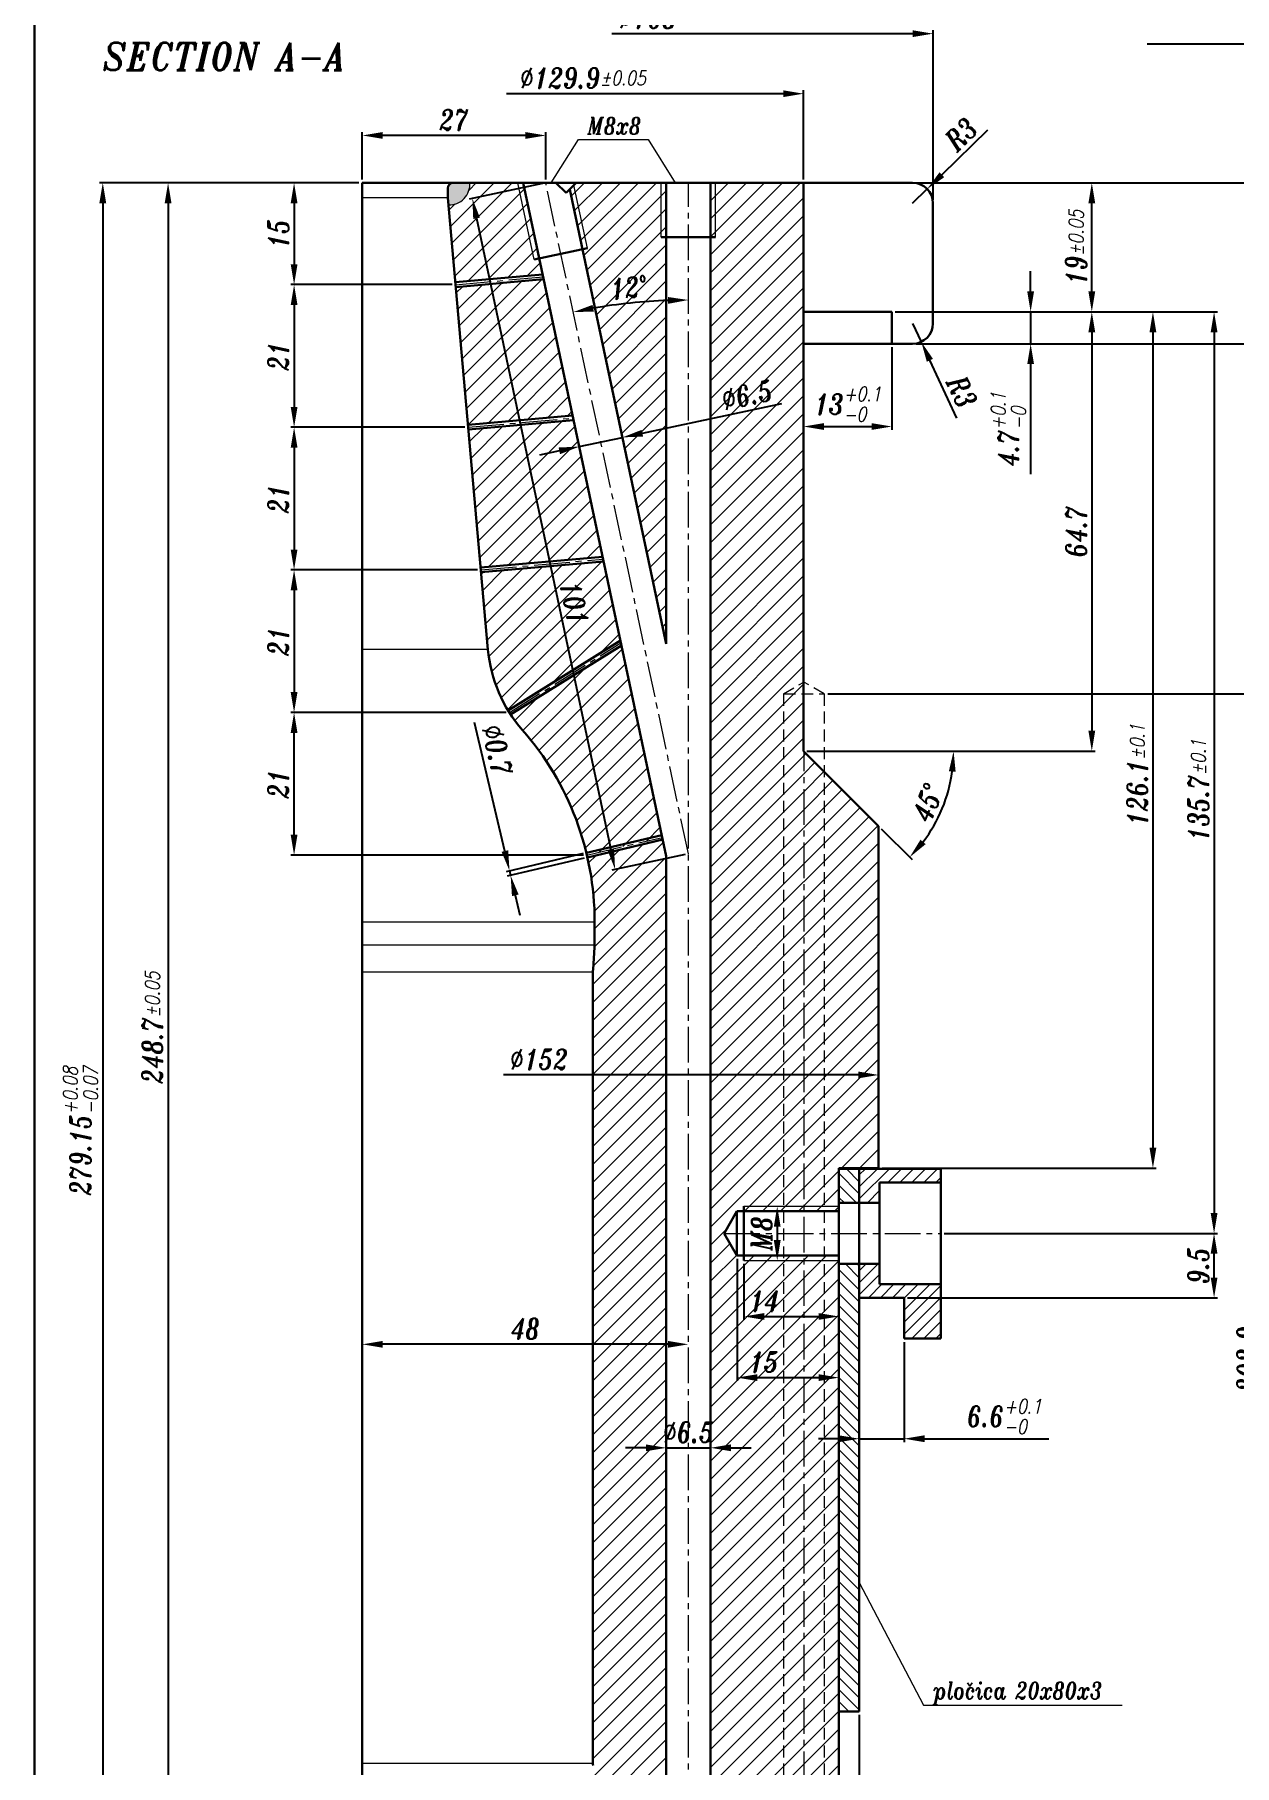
# Model space of a CAD drawing. Extents: x -409 to 623, y -170 to 506.
# Drawn here: x 31.5 to 208.1, y 46.4 to 301.3 of the extents above; entities that cross this region are included whole.
import ezdxf
from ezdxf import colors
from ezdxf.entities.mleader import LeaderData, LeaderLine
from ezdxf.math import Vec2, Vec3

# ---------------------------------------------------------------- set-up
doc = ezdxf.new("R2010")
doc.units = 0
doc.header["$LTSCALE"] = 7
doc.header["$MEASUREMENT"] = 0
doc.linetypes.add('CENTER2', pattern=[1.125, 0.75, -0.125, 0.125, -0.125])
doc.linetypes.add('HIDDEN', pattern=[0.375, 0.25, -0.125])
doc.layers.get('0').update_dxf_attribs({"linetype": 'CONTINUOUS', "lineweight": 15})
for name, color, linetype, lineweight in [('1', 1, 'CENTER2', 15), ('2', 2, 'HIDDEN', 15), ('3', 3, 'CONTINUOUS', 30), ('8', 252, 'CONTINUOUS', 15), ('ENGLISH', 252, 'CONTINUOUS', 18)]:
    doc.layers.add(name, color=color, linetype=linetype, lineweight=lineweight)
doc.styles.add('ITALICT', font='ITALICT.shx', dxfattribs={"width": 0.8, "height": 3})
doc.styles.get("Standard").update_dxf_attribs({"font": 'isocp.shx', "height": 3})
doc.dimstyles.get("Standard").update_dxf_attribs({"dimtxt": 3, "dimasz": 3, "dimexe": 0.5, "dimexo": 0.5, "dimgap": 0.8, "dimtad": 1, "dimdsep": 46, "dimtxsty": 'ITALICT', "dimcen": 0.09, "dimazin": 2, "dimtfac": 1, "dimtmove": 0, "dimatfit": 3, "dimfxl": 1, "dimtolj": 1, "dimtzin": 0, "dimarcsym": 0})
doc.dimstyles.new('Standard$2', dxfattribs={"dimtxt": 3, "dimasz": 3, "dimexe": 0.5, "dimexo": 0.5, "dimgap": 0.8, "dimtad": 1, "dimdsep": 46, "dimtxsty": 'ITALICT', "dimcen": 0.09, "dimazin": 2, "dimtfac": 1, "dimtmove": 0, "dimatfit": 3, "dimfxl": 1, "dimtolj": 1, "dimtzin": 0, "dimarcsym": 0})

# ---------------------------------------------------------------- blocks, each defined once
blk = doc.blocks.new('*D12')
at = {"color": 0, "lineweight": -2, "transparency": 16777216}
for p, q in [((79.23, 279.47), (69.19, 279.47)), ((69.69, 276.47), (69.69, 267.47)), ((92.96, 264.47), (69.19, 264.47))]:
    blk.add_line(p, q, dxfattribs=at)
at = {"color": 0, "transparency": 16777216}
for points in [[(70.19, 276.47), (69.19, 276.47), (69.69, 279.47)], [(69.19, 267.47), (70.19, 267.47), (69.69, 264.47)]]:
    blk.add_solid(points, dxfattribs=at)
at = {"color": 0, "transparency": 16777216, "insert": (67.39, 271.97), "char_height": 3, "attachment_point": 5, "rotation": 90, "style": 'ITALICT'}
blk.add_mtext('\\A1;15', dxfattribs=at)
blk = doc.blocks.new('*D13')
at = {"color": 0, "lineweight": -2, "transparency": 16777216}
for p, q in [((92.96, 264.47), (69.19, 264.47)), ((69.69, 261.47), (69.69, 246.47)), ((94.82, 243.47), (69.19, 243.47))]:
    blk.add_line(p, q, dxfattribs=at)
at = {"color": 0, "transparency": 16777216}
for points in [[(70.19, 261.47), (69.19, 261.47), (69.69, 264.47)], [(69.19, 246.47), (70.19, 246.47), (69.69, 243.47)]]:
    blk.add_solid(points, dxfattribs=at)
at = {"color": 0, "transparency": 16777216, "insert": (67.39, 253.97), "char_height": 3, "attachment_point": 5, "rotation": 90, "style": 'ITALICT'}
blk.add_mtext('\\A1;21', dxfattribs=at)
blk = doc.blocks.new('*D14')
at = {"color": 0, "lineweight": -2, "transparency": 16777216}
for p, q in [((94.82, 243.47), (69.19, 243.47)), ((69.69, 240.47), (69.69, 225.47)), ((96.69, 222.47), (69.19, 222.47))]:
    blk.add_line(p, q, dxfattribs=at)
at = {"color": 0, "transparency": 16777216}
for points in [[(70.19, 240.47), (69.19, 240.47), (69.69, 243.47)], [(69.19, 225.47), (70.19, 225.47), (69.69, 222.47)]]:
    blk.add_solid(points, dxfattribs=at)
at = {"color": 0, "transparency": 16777216, "insert": (67.39, 232.97), "char_height": 3, "attachment_point": 5, "rotation": 90, "style": 'ITALICT'}
blk.add_mtext('\\A1;21', dxfattribs=at)
blk = doc.blocks.new('*D15')
at = {"color": 0, "lineweight": -2, "transparency": 16777216}
for p, q in [((96.69, 222.47), (69.19, 222.47)), ((69.69, 219.47), (69.69, 204.47)), ((100.88, 201.47), (69.19, 201.47))]:
    blk.add_line(p, q, dxfattribs=at)
at = {"color": 0, "transparency": 16777216}
for points in [[(70.19, 219.47), (69.19, 219.47), (69.69, 222.47)], [(69.19, 204.47), (70.19, 204.47), (69.69, 201.47)]]:
    blk.add_solid(points, dxfattribs=at)
at = {"color": 0, "transparency": 16777216, "insert": (67.39, 211.97), "char_height": 3, "attachment_point": 5, "rotation": 90, "style": 'ITALICT'}
blk.add_mtext('\\A1;21', dxfattribs=at)
blk = doc.blocks.new('*D16')
at = {"color": 0, "lineweight": -2, "transparency": 16777216}
for p, q in [((135.88, 120.27), (135.88, 112.03)), ((138.88, 112.53), (146.88, 112.53))]:
    blk.add_line(p, q, dxfattribs=at)
at = {"color": 0, "transparency": 16777216}
for points in [[(138.88, 113.03), (138.88, 112.03), (135.88, 112.53)], [(146.88, 113.03), (146.88, 112.03), (149.88, 112.53)]]:
    blk.add_solid(points, dxfattribs=at)
at = {"color": 0, "transparency": 16777216, "insert": (138.88, 114.83), "char_height": 3, "attachment_point": 5, "style": 'ITALICT'}
blk.add_mtext('\\A1;14', dxfattribs=at)
blk = doc.blocks.new('*D17')
at = {"color": 0, "lineweight": -2, "transparency": 16777216}
for p, q in [((134.88, 121.02), (134.88, 103.03)), ((137.88, 103.53), (146.88, 103.53))]:
    blk.add_line(p, q, dxfattribs=at)
at = {"color": 0, "transparency": 16777216}
for points in [[(137.88, 104.03), (137.88, 103.03), (134.88, 103.53)], [(146.88, 104.03), (146.88, 103.03), (149.88, 103.53)]]:
    blk.add_solid(points, dxfattribs=at)
at = {"color": 0, "transparency": 16777216, "insert": (138.84, 105.83), "char_height": 3, "attachment_point": 5, "style": 'ITALICT'}
blk.add_mtext('\\A1;15', dxfattribs=at)
blk = doc.blocks.new('*D18')
at = {"color": 0, "linetype": 'ByBlock', "lineweight": -2, "transparency": 16777216}
for p, q in [((157.68, 255.27), (157.68, 243.08)), ((147.68, 243.58), (154.68, 243.58))]:
    blk.add_line(p, q, dxfattribs=at)
at = {"color": 0, "transparency": 16777216}
for points in [[(147.68, 244.08), (147.68, 243.08), (144.68, 243.58)], [(154.68, 244.08), (154.68, 243.08), (157.68, 243.58)]]:
    blk.add_solid(points, dxfattribs=at)
at = {"color": 0, "transparency": 16777216, "insert": (151.18, 246.87), "char_height": 3, "attachment_point": 5, "style": 'ITALICT'}
blk.add_mtext('\\A1;13{}{\\H0.71x;\\C3;\\S+0.1^ -0;}', dxfattribs=at)
blk = doc.blocks.new('*D19')
at = {"color": 0, "lineweight": -2, "transparency": 16777216}
for p, q in [((171.77, 287.2), (165.03, 280.65)), ((160.73, 276.47), (162.88, 278.56))]:
    blk.add_line(p, q, dxfattribs=at)
at = {"color": 0, "transparency": 16777216}
blk.add_solid([(164.68, 281.01), (165.38, 280.29), (162.88, 278.56)], dxfattribs=at)
at = {"color": 0, "transparency": 16777216, "insert": (167.87, 286.62), "char_height": 3, "attachment_point": 5, "rotation": 44.194, "style": 'ITALICT'}
blk.add_mtext('\\A1;R3', dxfattribs=at)
blk = doc.blocks.new('*D20')
at = {"color": 0, "lineweight": -2, "transparency": 16777216}
for p, q in [((160.73, 258.77), (162, 256.05)), ((167.26, 244.82), (163.27, 253.34))]:
    blk.add_line(p, q, dxfattribs=at)
at = {"color": 0, "transparency": 16777216}
blk.add_solid([(163.72, 253.55), (162.82, 253.12), (162, 256.05)], dxfattribs=at)
at = {"color": 0, "transparency": 16777216, "insert": (167.98, 248.7), "char_height": 3, "attachment_point": 5, "rotation": 295.1049, "style": 'ITALICT'}
blk.add_mtext('\\A1;R3', dxfattribs=at)
blk = doc.blocks.new('*D21')
at = {"color": 0, "linetype": 'ByBlock', "lineweight": -2, "transparency": 16777216}
for p, q in [((178.1, 263.47), (178.1, 266.47)), ((158.18, 260.47), (178.6, 260.47)), ((178.1, 260.47), (178.1, 255.77)), ((161.23, 255.77), (178.6, 255.77)), ((178.1, 252.77), (178.1, 236.58))]:
    blk.add_line(p, q, dxfattribs=at)
at = {"color": 0, "transparency": 16777216}
for points in [[(177.6, 263.47), (178.6, 263.47), (178.1, 260.47)], [(177.6, 252.77), (178.6, 252.77), (178.1, 255.77)]]:
    blk.add_solid(points, dxfattribs=at)
at = {"color": 0, "transparency": 16777216, "insert": (174.82, 243.17), "char_height": 3, "attachment_point": 5, "rotation": 90, "style": 'ITALICT'}
blk.add_mtext('\\A1;4.7{}{\\H0.71x;\\C3;\\S+0.1^ -0;}', dxfattribs=at)
blk = doc.blocks.new('*D22')
at = {"color": 0, "lineweight": -2, "transparency": 16777216}
for p, q in [((161.23, 279.47), (214.6, 279.47)), ((214.1, 276.47), (214.1, 258.77)), ((161.23, 255.77), (214.6, 255.77))]:
    blk.add_line(p, q, dxfattribs=at)
at = {"color": 0, "transparency": 16777216}
for points in [[(213.6, 276.47), (214.6, 276.47), (214.1, 279.47)], [(213.6, 258.77), (214.6, 258.77), (214.1, 255.77)]]:
    blk.add_solid(points, dxfattribs=at)
at = {"color": 0, "transparency": 16777216, "insert": (211.8, 267.62), "char_height": 3, "attachment_point": 5, "rotation": 90, "style": 'ITALICT'}
blk.add_mtext('\\A1;23.7{}{\\H0.71x;\\C3;%%p0.05}', dxfattribs=at)
blk = doc.blocks.new('*D23')
at = {"color": 0, "lineweight": -2, "transparency": 16777216}
for p, q in [((158.18, 260.47), (187.6, 260.47)), ((187.1, 257.47), (187.1, 198.77)), ((145.18, 195.77), (187.6, 195.77))]:
    blk.add_line(p, q, dxfattribs=at)
at = {"color": 0, "transparency": 16777216}
for points in [[(186.6, 257.47), (187.6, 257.47), (187.1, 260.47)], [(186.6, 198.77), (187.6, 198.77), (187.1, 195.77)]]:
    blk.add_solid(points, dxfattribs=at)
at = {"color": 0, "transparency": 16777216, "insert": (184.8, 228.12), "char_height": 3, "attachment_point": 5, "rotation": 90, "style": 'ITALICT'}
blk.add_mtext('\\A1;64.7', dxfattribs=at)
blk = doc.blocks.new('*D24')
at = {"color": 0, "lineweight": -2, "transparency": 16777216}
for p, q in [((155.79, 195.77), (167.26, 195.77)), ((156.08, 184.36), (160.65, 179.8))]:
    blk.add_line(p, q, dxfattribs=at)
blk.add_arc((144.68, 195.77), 22.09, 322.7882, 352.2118, dxfattribs=at)
at = {"color": 0, "transparency": 16777216}
for points in [[(166.06, 192.81), (167.06, 192.74), (166.76, 195.77)], [(162.64, 182.08), (161.89, 182.74), (160.29, 180.15)]]:
    blk.add_solid(points, dxfattribs=at)
at = {"color": 0, "transparency": 16777216, "insert": (162.96, 188.2), "char_height": 3, "attachment_point": 5, "rotation": 67.5, "style": 'ITALICT'}
blk.add_mtext('\\A1;45°', dxfattribs=at)
blk = doc.blocks.new('*D25')
at = {"color": 0, "lineweight": -2, "transparency": 16777216}
for p, q in [((158.18, 260.47), (196.6, 260.47)), ((196.1, 257.47), (196.1, 137.37)), ((156.23, 134.37), (196.6, 134.37))]:
    blk.add_line(p, q, dxfattribs=at)
at = {"color": 0, "transparency": 16777216}
for points in [[(195.6, 257.47), (196.6, 257.47), (196.1, 260.47)], [(195.6, 137.37), (196.6, 137.37), (196.1, 134.37)]]:
    blk.add_solid(points, dxfattribs=at)
at = {"color": 0, "transparency": 16777216, "insert": (193.8, 192.31), "char_height": 3, "attachment_point": 5, "rotation": 90, "style": 'ITALICT'}
blk.add_mtext('\\A1;126.1{}{\\H0.71x;\\C3;%%p0.1}', dxfattribs=at)
blk = doc.blocks.new('*D26')
at = {"color": 0, "lineweight": -2, "transparency": 16777216}
for p, q in [((158.18, 260.47), (205.6, 260.47)), ((205.1, 257.47), (205.1, 127.77)), ((165.38, 124.77), (205.6, 124.77))]:
    blk.add_line(p, q, dxfattribs=at)
at = {"color": 0, "transparency": 16777216}
for points in [[(204.6, 257.47), (205.6, 257.47), (205.1, 260.47)], [(204.6, 127.77), (205.6, 127.77), (205.1, 124.77)]]:
    blk.add_solid(points, dxfattribs=at)
at = {"color": 0, "transparency": 16777216, "insert": (202.8, 190.04), "char_height": 3, "attachment_point": 5, "rotation": 90, "style": 'ITALICT'}
blk.add_mtext('\\A1;135.7{}{\\H0.71x;\\C3;%%p0.1}', dxfattribs=at)
blk = doc.blocks.new('*D27')
at = {"color": 0, "lineweight": -2, "transparency": 16777216}
for p, q in [((121.48, 93.19), (118.48, 93.19)), ((124.48, 93.69), (124.48, 93.69)), ((124.48, 93.19), (130.98, 93.19)), ((130.98, 93.69), (130.98, 93.69)), ((133.98, 93.19), (136.98, 93.19))]:
    blk.add_line(p, q, dxfattribs=at)
at = {"color": 0, "transparency": 16777216}
for points in [[(121.48, 92.69), (121.48, 93.69), (124.48, 93.19)], [(133.98, 93.69), (133.98, 92.69), (130.98, 93.19)]]:
    blk.add_solid(points, dxfattribs=at)
at = {"color": 0, "transparency": 16777216, "insert": (127.73, 95.49), "char_height": 3, "attachment_point": 5, "style": 'ITALICT'}
blk.add_mtext('\\A1;%%c6.5', dxfattribs=at)
blk = doc.blocks.new('*D28')
at = {"color": 0, "lineweight": -2, "transparency": 16777216}
for p, q in [((74.19, 279.47), (50.64, 279.47)), ((51.14, 276.47), (51.14, 33.77)), ((79.23, 30.77), (50.64, 30.77))]:
    blk.add_line(p, q, dxfattribs=at)
at = {"color": 0, "transparency": 16777216}
for points in [[(51.64, 276.47), (50.64, 276.47), (51.14, 279.47)], [(50.64, 33.77), (51.64, 33.77), (51.14, 30.77)]]:
    blk.add_solid(points, dxfattribs=at)
at = {"color": 0, "transparency": 16777216, "insert": (48.84, 155.07), "char_height": 3, "attachment_point": 5, "rotation": 90, "style": 'ITALICT'}
blk.add_mtext('\\A1;248.7{}{\\H0.71x;\\C3;%%p0.05}', dxfattribs=at)
blk = doc.blocks.new('*D30')
at = {"color": 0, "lineweight": -2, "transparency": 16777216}
for p, q in [((140.3, 128.77), (140.3, 128.77)), ((140.8, 125.77), (140.8, 123.77)), ((140.3, 120.77), (140.3, 120.77))]:
    blk.add_line(p, q, dxfattribs=at)
at = {"color": 0, "transparency": 16777216}
for points in [[(141.3, 125.77), (140.3, 125.77), (140.8, 128.77)], [(140.3, 123.77), (141.3, 123.77), (140.8, 120.77)]]:
    blk.add_solid(points, dxfattribs=at)
at = {"color": 0, "transparency": 16777216, "insert": (138.5, 124.77), "char_height": 3, "attachment_point": 5, "rotation": 90, "style": 'ITALICT'}
blk.add_mtext('\\A1;M8', dxfattribs=at)
blk = doc.blocks.new('*D42')
at = {"color": 0, "lineweight": -2, "transparency": 16777216}
for p, q in [((50.64, 279.47), (41.03, 279.47)), ((41.53, 276.47), (41.53, 3.32)), ((79.23, 0.32), (41.03, 0.32))]:
    blk.add_line(p, q, dxfattribs=at)
at = {"color": 0, "transparency": 16777216}
for points in [[(42.03, 276.47), (41.03, 276.47), (41.53, 279.47)], [(41.03, 3.32), (42.03, 3.32), (41.53, 0.32)]]:
    blk.add_solid(points, dxfattribs=at)
at = {"color": 0, "transparency": 16777216, "insert": (38.25, 139.84), "char_height": 3, "attachment_point": 5, "rotation": 90, "style": 'ITALICT'}
blk.add_mtext('\\A1;279.15{}{\\H0.71x;\\C3;\\S+0.08^ -0.07;}', dxfattribs=at)
blk = doc.blocks.new('*D44')
at = {"color": 0, "lineweight": -2, "transparency": 16777216}
for p, q in [((152.73, 148.1), (100.49, 148.1)), ((155.73, 148.6), (155.73, 148.6))]:
    blk.add_line(p, q, dxfattribs=at)
at = {"color": 0, "transparency": 16777216}
blk.add_solid([(152.73, 147.6), (152.73, 148.6), (155.73, 148.1)], dxfattribs=at)
at = {"color": 0, "transparency": 16777216, "insert": (105.74, 150.4), "char_height": 3, "attachment_point": 5, "style": 'ITALICT'}
blk.add_mtext('\\A1;%%c152', dxfattribs=at)
blk = doc.blocks.new('*D45')
at = {"color": 0, "lineweight": -2, "transparency": 16777216}
for p, q in [((141.68, 292.59), (100.93, 292.59)), ((144.68, 279.97), (144.68, 293.09))]:
    blk.add_line(p, q, dxfattribs=at)
at = {"color": 0, "transparency": 16777216}
blk.add_solid([(141.68, 293.09), (141.68, 292.09), (144.68, 292.59)], dxfattribs=at)
at = {"color": 0, "transparency": 16777216, "insert": (112.2, 294.89), "char_height": 3, "attachment_point": 5, "style": 'ITALICT'}
blk.add_mtext('\\A1;%%c129.9{}{\\H0.71x;\\C3;%%p0.05}', dxfattribs=at)
blk = doc.blocks.new('*D46')
at = {"color": 0, "lineweight": -2, "transparency": 16777216}
for p, q in [((160.73, 301.43), (116.47, 301.43)), ((163.73, 276.97), (163.73, 301.93))]:
    blk.add_line(p, q, dxfattribs=at)
at = {"color": 0, "transparency": 16777216}
blk.add_solid([(160.73, 301.93), (160.73, 300.93), (163.73, 301.43)], dxfattribs=at)
at = {"color": 0, "transparency": 16777216, "insert": (121.73, 303.73), "char_height": 3, "attachment_point": 5, "style": 'ITALICT'}
blk.add_mtext('\\A1;%%c168', dxfattribs=at)
blk = doc.blocks.new('*D47')
at = {"color": 0, "lineweight": -2, "transparency": 16777216}
for p, q in [((79.73, 279.97), (79.73, 286.94)), ((103.73, 286.44), (82.73, 286.44)), ((106.73, 279.97), (106.73, 286.94))]:
    blk.add_line(p, q, dxfattribs=at)
at = {"color": 0, "transparency": 16777216}
for points in [[(82.73, 286.94), (82.73, 285.94), (79.73, 286.44)], [(103.73, 286.94), (103.73, 285.94), (106.73, 286.44)]]:
    blk.add_solid(points, dxfattribs=at)
at = {"color": 0, "transparency": 16777216, "insert": (93.23, 288.74), "char_height": 3, "attachment_point": 5, "style": 'ITALICT'}
blk.add_mtext('\\A1;27', dxfattribs=at)
blk = doc.blocks.new('*D50')
at = {"color": 0, "lineweight": -2, "transparency": 16777216}
for p, q in [((79.73, 108.05), (79.73, 107.93)), ((124.73, 108.43), (82.73, 108.43)), ((127.73, 108.93), (127.73, 108.93))]:
    blk.add_line(p, q, dxfattribs=at)
at = {"color": 0, "transparency": 16777216}
for points in [[(82.73, 108.93), (82.73, 107.93), (79.73, 108.43)], [(124.73, 107.93), (124.73, 108.93), (127.73, 108.43)]]:
    blk.add_solid(points, dxfattribs=at)
at = {"color": 0, "transparency": 16777216, "insert": (103.73, 110.73), "char_height": 3, "attachment_point": 5, "style": 'ITALICT'}
blk.add_mtext('\\A1;48', dxfattribs=at)
blk = doc.blocks.new('*D51')
at = {"color": 0, "linetype": 'ByBlock', "lineweight": -2, "transparency": 16777216}
for p, q in [((159.48, 108.77), (159.48, 94.03)), ((149.88, 94.53), (146.88, 94.53)), ((152.88, 94.53), (159.48, 94.53)), ((162.48, 94.53), (180.77, 94.53))]:
    blk.add_line(p, q, dxfattribs=at)
at = {"color": 0, "transparency": 16777216}
for points in [[(149.88, 95.03), (149.88, 94.03), (152.88, 94.53)], [(162.48, 95.03), (162.48, 94.03), (159.48, 94.53)]]:
    blk.add_solid(points, dxfattribs=at)
at = {"color": 0, "transparency": 16777216, "insert": (174.23, 97.81), "char_height": 3, "attachment_point": 5, "style": 'ITALICT'}
blk.add_mtext('\\A1;6.6{}{\\H0.71x;\\C3;\\S+0.1^ -0;}', dxfattribs=at)
blk = doc.blocks.new('*D52')
at = {"color": 0, "lineweight": -2, "transparency": 16777216}
for p, q in [((165.38, 124.77), (205.6, 124.77)), ((205.1, 118.27), (205.1, 121.77)), ((159.98, 115.27), (205.6, 115.27))]:
    blk.add_line(p, q, dxfattribs=at)
at = {"color": 0, "transparency": 16777216}
for points in [[(204.6, 121.77), (205.6, 121.77), (205.1, 124.77)], [(204.6, 118.27), (205.6, 118.27), (205.1, 115.27)]]:
    blk.add_solid(points, dxfattribs=at)
at = {"color": 0, "transparency": 16777216, "insert": (202.8, 120.02), "char_height": 3, "attachment_point": 5, "rotation": 90, "style": 'ITALICT'}
blk.add_mtext('\\A1;9.5', dxfattribs=at)
blk = doc.blocks.new('*D54')
at = {"color": 0, "lineweight": -2, "transparency": 16777216}
for p, q in [((152.88, 53.87), (152.88, -40.4)), ((149.88, -39.9), (103.1, -39.9))]:
    blk.add_line(p, q, dxfattribs=at)
at = {"color": 0, "transparency": 16777216}
blk.add_solid([(149.88, -40.4), (149.88, -39.4), (152.88, -39.9)], dxfattribs=at)
at = {"color": 0, "transparency": 16777216, "insert": (116.3, -37.6), "char_height": 3, "attachment_point": 5, "style": 'ITALICT'}
blk.add_mtext('\\A1;146.3 RAVNO', dxfattribs=at)
blk = doc.blocks.new('*D57')
at = {"color": 0, "lineweight": -2, "transparency": 16777216}
for p, q in [((106.24, 279.36), (95.44, 277.07)), ((96.55, 274.24), (116.3, 181.31)), ((127.24, 180.57), (116.44, 178.27))]:
    blk.add_line(p, q, dxfattribs=at)
at = {"color": 0, "transparency": 16777216}
for points in [[(97.04, 274.34), (96.06, 274.13), (95.93, 277.17)], [(115.81, 181.21), (116.79, 181.41), (116.93, 178.38)]]:
    blk.add_solid(points, dxfattribs=at)
at = {"color": 0, "transparency": 16777216, "insert": (110.94, 217.59), "char_height": 3, "attachment_point": 5, "rotation": 282, "style": 'ITALICT'}
blk.add_mtext('\\A1;101', dxfattribs=at)
blk = doc.blocks.new('*D70')
at = {"color": 0, "lineweight": -2, "transparency": 16777216}
for p, q in [((161.23, 279.47), (187.6, 279.47)), ((187.1, 263.47), (187.1, 276.47)), ((158.18, 260.47), (187.6, 260.47))]:
    blk.add_line(p, q, dxfattribs=at)
at = {"color": 0, "transparency": 16777216}
for points in [[(186.6, 276.47), (187.6, 276.47), (187.1, 279.47)], [(186.6, 263.47), (187.6, 263.47), (187.1, 260.47)]]:
    blk.add_solid(points, dxfattribs=at)
at = {"color": 0, "transparency": 16777216, "insert": (184.8, 269.97), "char_height": 3, "attachment_point": 5, "rotation": 90, "style": 'ITALICT'}
blk.add_mtext('\\A1;19{}{\\H0.71x;\\C3;%%p0.05}', dxfattribs=at)
blk = doc.blocks.new('*D93')
at = {"color": 0, "lineweight": -2, "transparency": 16777216}
for p, q in [((148.23, 204.22), (212.8, 204.22)), ((212.3, 3.32), (212.3, 201.22)), ((147.38, 0.32), (212.8, 0.32))]:
    blk.add_line(p, q, dxfattribs=at)
at = {"color": 0, "transparency": 16777216}
for points in [[(212.8, 201.22), (211.8, 201.22), (212.3, 204.22)], [(211.8, 3.32), (212.8, 3.32), (212.3, 0.32)]]:
    blk.add_solid(points, dxfattribs=at)
at = {"color": 0, "transparency": 16777216, "insert": (210, 106.26), "char_height": 3, "attachment_point": 5, "rotation": 90, "style": 'ITALICT'}
blk.add_mtext('\\A1;203.9', dxfattribs=at)
blk = doc.blocks.new('*D104')
at = {"color": 0, "linetype": 'ByBlock', "lineweight": -2, "transparency": 16777216}
for p, q in [((100.71, 181.07), (96.26, 199.99)), ((112.22, 180.69), (100.91, 178.03)), ((112.38, 180.01), (101.07, 177.35)), ((101.4, 178.15), (101.56, 177.47)), ((102.25, 174.55), (102.94, 171.63))]:
    blk.add_line(p, q, dxfattribs=at)
at = {"color": 0, "transparency": 16777216}
for points in [[(100.23, 180.95), (101.2, 181.18), (101.4, 178.15)], [(102.74, 174.66), (101.76, 174.43), (101.56, 177.47)]]:
    blk.add_solid(points, dxfattribs=at)
at = {"color": 0, "transparency": 16777216, "insert": (99.59, 195.9), "char_height": 3, "attachment_point": 5, "rotation": 283.2366, "style": 'ITALICT'}
blk.add_mtext('\\A1;%%c0.7', dxfattribs=at)
blk = doc.blocks.new('*D105')
at = {"color": 0, "linetype": 'ByBlock', "lineweight": -2, "transparency": 16777216}
for p, q in [((120.95, 242.6), (141.49, 246.96)), ((118.03, 241.91), (117.91, 242.46)), ((108.73, 240), (105.79, 239.38)), ((111.67, 240.56), (111.56, 241.11)), ((111.66, 240.62), (118.02, 241.98))]:
    blk.add_line(p, q, dxfattribs=at)
at = {"color": 0, "transparency": 16777216}
for points in [[(120.85, 243.09), (121.06, 242.11), (118.02, 241.98)], [(108.83, 239.51), (108.62, 240.49), (111.66, 240.62)]]:
    blk.add_solid(points, dxfattribs=at)
at = {"color": 0, "transparency": 16777216, "insert": (136.37, 248.23), "char_height": 3, "attachment_point": 5, "rotation": 12, "style": 'ITALICT'}
blk.add_mtext('\\A1;%%c6.5', dxfattribs=at)
blk = doc.blocks.new('*D129')
at = {"color": 0, "linetype": 'ByBlock', "lineweight": -2, "transparency": 16777216}
for p, q in [((100.88, 201.47), (69.19, 201.47)), ((69.69, 183.47), (69.69, 198.47)), ((112.29, 180.47), (69.19, 180.47))]:
    blk.add_line(p, q, dxfattribs=at)
at = {"color": 0, "transparency": 16777216}
for points in [[(70.19, 198.47), (69.19, 198.47), (69.69, 201.47)], [(69.19, 183.47), (70.19, 183.47), (69.69, 180.47)]]:
    blk.add_solid(points, dxfattribs=at)
at = {"color": 0, "transparency": 16777216, "insert": (67.39, 190.97), "char_height": 3, "attachment_point": 5, "rotation": 90, "style": 'ITALICT'}
blk.add_mtext('\\A1;21', dxfattribs=at)
blk = doc.blocks.new('*D137')
at = {"color": 0, "lineweight": -2, "transparency": 16777216}
blk.add_arc((127.73, 180.67), 81.54, 92.1082, 99.8918, dxfattribs=at)
at = {"color": 0, "transparency": 16777216}
for points in [[(124.74, 261.65), (124.72, 262.65), (127.73, 262.21)], [(113.62, 261.49), (113.81, 260.51), (110.77, 260.43)]]:
    blk.add_solid(points, dxfattribs=at)
at = {"color": 0, "transparency": 16777216, "insert": (118.96, 264.05), "char_height": 3, "attachment_point": 5, "rotation": 6, "style": 'ITALICT'}
blk.add_mtext('\\A1;12%%d', dxfattribs=at)

msp = doc.modelspace()

# ---------------------------------------------------------------- hatches: boundary and pattern name
h = msp.add_hatch(color=256)
edge = h.paths.add_edge_path()
edge.add_arc((93.1259, 278.6683), 0.8, 90, 180)
edge.add_line((92.3259, 278.6683), (92.3259, 277.2683))
edge.add_line((92.3259, 277.2683), (92.4174, 276.2373))
edge.add_arc((92.5602, 279.2339), 3, 267.270729, 364.479641)
edge.add_line((95.551, 279.4683), (93.1259, 279.4683))
at = {"layer": '8'}
h = msp.add_hatch(dxfattribs=at)
h.set_pattern_fill('ANSI31', color=256, scale=15, angle=180, style=0)
edge = h.paths.add_edge_path()
edge.add_line((105.0345, 268.1866), (102.6365, 279.4683))
edge.add_line((102.6365, 279.4683), (95.551, 279.4683))
edge.add_arc((92.5602, 279.2339), 3, -92.729271, 4.479641, ccw=False)
edge.add_line((92.4174, 276.2373), (93.4306, 264.8169))
edge.add_line((93.4306, 264.8169), (106.2753, 265.9565))
edge.add_line((106.2753, 265.9565), (105.7681, 268.3425))
edge.add_line((105.7681, 268.3425), (105.0345, 268.1866))
h.paths.add_polyline_path([(105.7681, 268.3425), (103.4033, 279.4683), (102.6365, 279.4683), (105.0345, 268.1866)])
h.paths.add_polyline_path([(93.4925, 264.1196), (95.2938, 243.8169), (110.6908, 245.1829), (106.4219, 265.2667)])
h.paths.add_polyline_path([(95.3556, 243.1196), (97.1569, 222.8169), (115.1064, 224.4094), (110.8375, 244.4932)])
h.paths.add_polyline_path([(97.2188, 222.1196), (98.2259, 210.7685, 0.11533035), (101.1908, 201.7655), (117.7263, 212.0837), (115.253, 223.7197)])
h.paths.add_polyline_path([(101.5653, 201.1741, 0.0346108), (103.309, 198.8833, -0.12073026), (112.7073, 180.8086, -0.00204441), (112.7888, 180.4683), (123.8903, 183.0843), (117.8812, 211.3552)])
h.paths.add_polyline_path([(113.2811, 33.6958, -0.4790346), (115.3448, 29.5004), (123.4461, 25.7227), (124.4759, 25.7227), (124.4759, 180.3294), (123.9631, 182.7419), (112.8676, 180.1272, -0.05576865), (113.9259, 170.6683), (113.9259, 167.2683, -0.01705747), (113.9143, 166.9274), (113.6875, 163.6091, 0.01705747), (113.6759, 163.2683), (113.6759, 46.7683, 0.01705747), (113.6875, 46.4274), (113.9143, 43.1091, -0.01705747), (113.9259, 42.7683), (113.9259, 40.7683, -0.04548821)])
h.paths.add_polyline_path([(123.033, 98.4877), (132.4187, 98.4877), (132.4187, 92.4877), (123.033, 92.4877)], flags=9)
h.paths.add_polyline_path([(113.1249, 221.7453), (114.6249, 214.6886), (108.756, 213.4411), (107.256, 220.4978)], flags=24)
h = msp.add_hatch(dxfattribs=at)
h.set_pattern_fill('ANSI31', color=256, scale=15, angle=180, style=0)
edge = h.paths.add_edge_path()
edge.add_line((124.4759, 12.8628), (117.2629, 10.2375))
edge.add_arc((117.7759, 8.8279), 1.5, 110, 180)
edge.add_line((116.2759, 8.8279), (116.2759, 2.5185))
edge.add_arc((117.2759, 2.5185), 1, 180, 250)
edge.add_line((116.9339, 1.5788), (120.3971, 0.3183))
edge.add_line((120.3971, 0.3183), (123.7259, 0.3183))
edge.add_line((123.7259, 0.3183), (123.7259, 8.3183))
edge.add_line((123.7259, 8.3183), (124.4759, 8.3183))
edge.add_line((124.4759, 8.3183), (124.4759, 12.8628))
h.paths.add_polyline_path([(124.4759, 8.3183), (123.7259, 8.3183), (123.7259, 0.3183), (124.4759, 0.3183)])
h.paths.add_polyline_path([(131.7259, 0.3183), (131.7259, 8.3183), (130.9759, 8.3183), (130.9759, 0.3183)])
h.paths.add_polyline_path([(144.7259, 120.7683), (135.8759, 120.7683), (135.8759, 121.5183), (134.8759, 121.5183), (132.9995, 124.7683), (134.8759, 128.0183), (135.8759, 128.0183), (135.8759, 128.7683), (144.7259, 128.7683), (144.6759, 195.7683), (144.6759, 255.7683), (144.6759, 260.4683), (144.6759, 279.4683), (131.7259, 279.4683), (131.7259, 271.4683), (130.9759, 271.4683), (130.9759, 8.3183), (131.7259, 8.3183), (131.7259, 0.3183), (144.7259, 0.3183)])
h.paths.add_polyline_path([(144.7259, 0.3183), (146.8759, 0.3183, 0.41421356), (149.8759, 3.3183), (149.8759, 54.3683), (149.8759, 120.2683), (149.8759, 120.7683), (144.7259, 120.7683)])
h.paths.add_polyline_path([(149.8759, 128.7683), (149.8759, 129.2683), (149.8759, 134.2683), (149.8759, 134.3683), (152.8759, 134.3683), (155.7259, 134.3683), (155.7259, 184.7183), (144.7259, 195.7183), (144.7259, 128.7683)])
h.paths.add_polyline_path([(149.8759, 128.7683), (144.7259, 128.7683), (144.7259, 128.0183), (149.8759, 128.0183)])
h.paths.add_polyline_path([(144.7259, 128.7683), (135.8759, 128.7683), (135.8759, 128.0183), (144.7259, 128.0183)])
h.paths.add_polyline_path([(135.8759, 121.5183), (135.8759, 120.7683), (144.7259, 120.7683), (144.7259, 121.5183)])
h.paths.add_polyline_path([(149.8759, 121.5183), (144.7259, 121.5183), (144.7259, 120.7683), (149.8759, 120.7683)])
h.paths.add_polyline_path([(111.2259, 279.4683), (110.8872, 279.1296), (112.8597, 269.8499), (112.1261, 269.6939), (124.4759, 211.5927), (124.4759, 271.4683), (123.7259, 271.4683), (123.7259, 279.4683)])
h.paths.add_polyline_path([(110.2549, 278.4973), (112.1261, 269.6939), (112.8597, 269.8499), (110.8872, 279.1296)])
h.paths.add_polyline_path([(123.7259, 279.4683), (123.7259, 271.4683), (124.4759, 271.4683), (124.4759, 279.4683)])
h.paths.add_polyline_path([(130.9759, 279.4683), (130.9759, 271.4683), (131.7259, 271.4683), (131.7259, 279.4683)])
h.paths.add_polyline_path([(123.033, 98.4877), (132.4187, 98.4877), (132.4187, 92.4877), (123.033, 92.4877)], flags=9)
h.paths.add_polyline_path([(140.6606, 12.9701), (141.9332, 5.7529), (136.0244, 4.711), (134.7518, 11.9282)], flags=24)
h.paths.add_polyline_path([(131.1589, 250.1868), (140.3395, 252.1382), (141.587, 246.2694), (132.4063, 244.318)], flags=24)
h.paths.add_polyline_path([(136.2973, 117.8277), (141.4545, 117.8277), (141.4545, 111.8277), (136.2973, 111.8277)], flags=24)
h.paths.add_polyline_path([(136.2083, 108.8277), (141.4797, 108.8277), (141.4797, 102.8277), (136.2083, 102.8277)], flags=24)
h.paths.add_polyline_path([(115.3456, 266.6858), (121.9521, 267.3801), (122.5793, 261.413), (115.9728, 260.7186)], flags=24)
h = msp.add_hatch(dxfattribs=at)
h.set_pattern_fill('ANSI31', color=256, scale=10, angle=90, style=0)
h.set_pattern_definition([(135, (-47.3794, -88.0965), (-0.8838835, -0.8838835), [])])
h.paths.add_polyline_path([(152.8759, 54.3683), (152.8759, 63.7683), (149.8759, 63.7683), (149.8759, 54.3683)])
h.paths.add_polyline_path([(149.8759, 63.7683), (152.8759, 63.7683), (152.8759, 87.7683), (149.8759, 87.7683)])
h.paths.add_polyline_path([(149.8759, 87.7683), (152.8759, 87.7683), (152.8759, 99.7683), (149.8759, 99.7683)])
h.paths.add_polyline_path([(152.8759, 120.2683), (149.8759, 120.2683), (149.8759, 99.7683), (152.8759, 99.7683)])
h.paths.add_polyline_path([(152.8759, 134.2683), (149.8759, 134.2683), (149.8759, 129.2683), (152.8759, 129.2683)])
h = msp.add_hatch(dxfattribs=at)
h.set_pattern_fill('ANSI31', color=256, scale=10, style=0)
h.set_pattern_definition([(45, (-47.3794, -88.0965), (-0.8838835, 0.8838835), [])])
h.paths.add_polyline_path([(155.8759, 132.2683), (164.8759, 132.2683), (164.8759, 134.2683), (152.8759, 134.2683), (152.8759, 129.2683), (155.8759, 129.2683)])
h.paths.add_polyline_path([(155.8759, 117.2683), (155.8759, 120.2683), (152.8759, 120.2683), (152.8759, 115.2683), (159.4759, 115.2683), (159.4759, 109.2683), (164.8759, 109.2683), (164.8759, 117.2683)])

# ---------------------------------------------------------------- linework, layer by layer
for p, q in [((107.5429, 279.4683), (111.5722, 285.8246)), ((111.5722, 285.8246), (121.8098, 285.8246)), ((121.8098, 285.8246), (125.7997, 279.4683)), ((105.0345, 268.1866), (102.6365, 279.4683)), ((112.8597, 269.8499), (110.8872, 279.1296)), ((123.7259, 271.4683), (123.7259, 279.4683)), ((131.7259, 271.4683), (131.7259, 279.4683)), ((135.8759, 128.7683), (149.8759, 128.7683)), ((135.8759, 120.7683), (149.8759, 120.7683)), ((152.8759, 73.3436), (162.3479, 55.3047)), ((162.3479, 55.3047), (191.5801, 55.3047))]:
    msp.add_line(p, q)
msp.add_arc((92.5602, 279.2339), 3, 267.270729, 4.479641)
at = {"layer": '1'}
for p, q in [((127.7259, 180.671), (106.7259, 279.4683)), ((127.7259, 0.3183), (127.7259, 279.4683)), ((93.4615, 264.4683), (106.3486, 265.6116)), ((95.3247, 243.4683), (110.7642, 244.8381)), ((97.1878, 222.4683), (115.1797, 224.0645)), ((101.3755, 201.4683), (117.8037, 211.7195)), ((144.7259, 205.9503), (144.7259, 0.3183)), ((112.7888, 180.4683), (123.8903, 183.0843)), ((132.9995, 124.7683), (164.8759, 124.7683))]:
    msp.add_line(p, q, dxfattribs=at)
at = {"layer": '2'}
for p, q in [((141.7259, 204.2183), (144.7259, 205.9503)), ((141.7259, 204.2183), (147.7259, 204.2183)), ((141.7259, 204.2183), (141.7259, 0.3183)), ((147.7259, 204.2183), (144.7259, 205.9503)), ((147.7259, 204.2183), (147.7259, 0.4412))]:
    msp.add_line(p, q, dxfattribs=at)
at = {"layer": '3'}
for p, q in [((31.4997, 501.465), (31.4997, -89.1371)), ((79.7259, 279.4683), (79.7259, 0.3183)), ((79.7259, 279.4683), (160.7259, 279.4683)), ((92.3259, 278.6683), (92.3259, 277.2683)), ((124.4759, 180.3294), (103.4033, 279.4683)), ((109.7259, 277.9683), (108.2259, 279.4683)), ((109.7259, 277.9683), (111.2259, 279.4683)), ((124.4759, 211.5927), (110.2549, 278.4973)), ((124.4759, 211.5927), (124.4759, 279.4683)), ((130.9759, 0.3183), (130.9759, 279.4683)), ((144.6759, 279.4683), (144.6759, 195.7683)), ((92.3259, 277.2683), (98.2259, 210.7685)), ((163.7259, 276.4683), (163.7259, 258.7683)), ((123.7259, 271.4683), (131.7259, 271.4683)), ((105.0345, 268.1866), (112.8597, 269.8499)), ((93.4306, 264.8169), (106.2753, 265.9565)), ((93.4925, 264.1196), (106.4219, 265.2667)), ((144.6759, 260.4683), (157.6759, 260.4683)), ((157.6759, 260.4683), (157.6759, 255.7683)), ((144.6759, 255.7683), (160.7259, 255.7683)), ((95.2938, 243.8169), (110.6908, 245.1829)), ((95.3556, 243.1196), (110.8375, 244.4932)), ((97.1569, 222.8169), (115.1064, 224.4094)), ((97.2188, 222.1196), (115.253, 223.7197)), ((101.1908, 201.7655), (117.7263, 212.0837)), ((101.5653, 201.1741), (117.8812, 211.3552)), ((144.6759, 195.7683), (155.7259, 184.7183)), ((155.7259, 184.7183), (155.7259, 134.3683)), ((112.7073, 180.8086), (123.81, 183.425)), ((112.8676, 180.1272), (123.9706, 182.7436)), ((124.4759, 25.7227), (124.4759, 180.3294)), ((113.9259, 167.2683), (113.9259, 170.6683)), ((113.9143, 166.9274), (113.6875, 163.6091)), ((113.6759, 163.2683), (113.6759, 46.7683)), ((149.8759, 134.3683), (155.7259, 134.3683)), ((149.8759, 134.3683), (149.8759, 3.2183)), ((149.8759, 134.2683), (164.8759, 134.2683)), ((152.8759, 134.2683), (152.8759, 54.3683)), ((164.8759, 134.2683), (164.8759, 109.2683)), ((155.8759, 132.2683), (164.8759, 132.2683)), ((155.8759, 132.2683), (155.8759, 117.2683)), ((134.8759, 128.0183), (132.9995, 124.7683)), ((134.8759, 128.0183), (134.8759, 121.5183)), ((134.8759, 128.0183), (149.8759, 128.0183)), ((135.8759, 128.7683), (135.8759, 120.7683)), ((149.8759, 129.2683), (155.8759, 129.2683)), ((134.8759, 121.5183), (132.9995, 124.7683)), ((134.8759, 121.5183), (149.8759, 121.5183)), ((149.8759, 120.2683), (155.8759, 120.2683)), ((155.8759, 117.2683), (164.8759, 117.2683)), ((152.8759, 115.2683), (159.4759, 115.2683)), ((159.4759, 115.2683), (159.4759, 109.2683)), ((159.4759, 109.2683), (164.8759, 109.2683)), ((149.8759, 54.3683), (152.8759, 54.3683))]:
    msp.add_line(p, q, dxfattribs=at)
for centre, radius, start, end in [((93.1259, 278.6683), 0.8, 90, 180), ((160.7259, 276.4683), 3, 0, 90), ((160.7259, 258.7683), 3, 270, 0), ((118.9644, 212.6085), 20.82, 185.07011, 221.241165), ((71.1259, 170.6683), 42.8, 0, 41.241165), ((108.9259, 167.2683), 5, 356.091094, 0), ((118.6759, 163.2683), 5, 176.091094, 180), ((118.6759, 46.7683), 5, 180, 183.908906)]:
    msp.add_arc(centre, radius, start, end, dxfattribs=at)
at = {"layer": '8'}
for p, q in [((92.3259, 277.2683), (79.7259, 277.2683)), ((98.2259, 210.7685), (79.7259, 210.7685)), ((79.7259, 170.6683), (113.9259, 170.6683)), ((79.7259, 167.2683), (113.9259, 167.2683)), ((79.7259, 163.2683), (113.6759, 163.2683)), ((79.7259, 46.7683), (113.6759, 46.7683))]:
    msp.add_line(p, q, dxfattribs=at)

# ---------------------------------------------------------------- texts
at = {"style": 'ITALICT', "width": 0.8}
for s, p in [('M8x8', (112.8879, 286.6087)), ('pločica 20x80x3', (163.7712, 56.1905))]:
    msp.add_text(s, height=2.5, dxfattribs=at).set_placement(p)
at = {"layer": 'ENGLISH', "linetype": 'Continuous', "style": 'ITALICT', "width": 0.9}
msp.add_text('SECTION A-A', height=4, dxfattribs=at).set_placement((41.4945, 296.0781))

# ---------------------------------------------------------------- dimensions: what is measured, and where the dimension line sits
for base, p1, p2, text, override, picture, middle in [((79.7259, 301.4279), (163.7259, 276.4683), (79.7259, 279.4683), '%%c<>', {"dimlfac": 2, "dimse2": 1, "dimsd2": 1}, '*D46', (121.7259, 303.7279)), ((79.7259, 292.5897), (144.6759, 279.4683), (79.7259, 279.4683), '%%c<>{}{\\H0.71x;\\C3;%%p0.05}', {"dimlfac": 2, "dimse2": 1, "dimsd2": 1, "dimtp": 0.05, "dimtm": 0.05}, '*D45', (112.2009, 294.8897)), ((157.6759, 243.5814), (144.6759, 243.5814), (157.6759, 255.7683), '<>{}{\\H0.71x;\\C3;\\S+0.1^ -0;}', {"dimpost": '<>', "dimtp": 0.1, "dimfxl": 1.5, "dimtzin": 8, "dimarcsym": 1}, '*D18', (151.1759, 246.8664))]:
    dim = msp.add_linear_dim(base=base, p1=p1, p2=p2, text=text, dimstyle='Standard', override=override)
    dim.commit()
    dim.dimension.update_dxf_attribs({"geometry": picture, "text_midpoint": middle})
for base, p1, p2, picture, middle in [((79.7259, 286.4408), (106.7259, 279.4683), (79.7259, 279.4683), '*D47', (93.2259, 288.7408)), ((79.7259, 108.4298), (127.7259, 108.4298), (79.7259, 108.5461), '*D50', (103.7259, 110.7298))]:
    dim = msp.add_linear_dim(base=base, p1=p1, p2=p2, dimstyle='Standard')
    dim.commit()
    dim.dimension.update_dxf_attribs({"geometry": picture, "text_midpoint": middle})
for center, mpoint, picture, middle in [((160.7259, 276.4683), (162.8768, 278.5595), '*D19', (167.8698, 286.6218)), ((160.7259, 258.7683), (161.9987, 256.0517), '*D20', (167.9848, 248.6966))]:
    dim = msp.add_radius_dim(center=center, mpoint=mpoint, dimstyle='Standard')
    dim.commit()
    dim.dimension.update_dxf_attribs({"geometry": picture, "text_midpoint": middle})
for base, p1, p2, text, override, picture, middle in [((41.5305, 0.3183), (51.1384, 279.4683), (79.7259, 0.3183), '<>{}{\\H0.71x;\\C3;\\S+0.08^ -0.07;}', {"dimtp": 0.08, "dimtm": 0.07}, '*D42', (41.5305, 139.8433)), ((51.1384, 30.7683), (74.6891, 279.4683), (79.7259, 30.7683), '<>{}{\\H0.71x;\\C3;%%p0.05}', {"dimtp": 0.05, "dimtm": 0.05}, '*D28', (51.1384, 155.0683)), ((214.1032, 255.7683), (160.7259, 279.4683), (160.7259, 255.7683), '<>{}{\\H0.71x;\\C3;%%p0.05}', {"dimtp": 0.05, "dimtm": 0.05, "dimtmove": 0}, '*D22', (214.1032, 267.6183)), ((178.1032, 255.7683), (157.6759, 260.4683), (160.7259, 255.7683), '<>{}{\\H0.71x;\\C3;\\S+0.1^ -0;}', {"dimpost": '<>', "dimtp": 0.1, "dimfxl": 1.5, "dimtzin": 8, "dimarcsym": 1}, '*D21', (178.1032, 243.1734)), ((196.1032, 134.3683), (157.6759, 260.4683), (155.7259, 134.3683), '<>{}{\\H0.71x;\\C3;%%p0.1}', {"dimtp": 0.1, "dimtm": 0.1, "dimtmove": 0}, '*D25', (196.1032, 192.3099)), ((205.1032, 124.7683), (157.6759, 260.4683), (164.8759, 124.7683), '<>{}{\\H0.71x;\\C3;%%p0.1}', {"dimtp": 0.1, "dimtm": 0.1, "dimtmove": 0}, '*D26', (205.1032, 190.0367))]:
    dim = msp.add_linear_dim(base=base, p1=p1, p2=p2, angle=90, text=text, dimstyle='Standard', override=override)
    dim.commit()
    dim.dimension.update_dxf_attribs({"geometry": picture, "text_midpoint": middle, "dimtype": 160})
for base, p1, p2, picture, middle in [((69.6891, 264.4683), (79.7259, 279.4683), (93.4615, 264.4683), '*D12', (67.3891, 271.9683)), ((205.1032, 124.7683), (159.4759, 115.2683), (164.8759, 124.7683), '*D52', (202.8032, 120.0183))]:
    dim = msp.add_linear_dim(base=base, p1=p1, p2=p2, angle=90, dimstyle='Standard')
    dim.commit()
    dim.dimension.update_dxf_attribs({"geometry": picture, "text_midpoint": middle})
for base, p1, p2, angle, override, picture, middle, dimtype in [((116.9251, 178.3752), (106.7259, 279.4683), (127.7259, 180.671), 282, {"dimdec": 1}, '*D57', (108.6907, 217.115), 161), ((187.1032, 195.7683), (157.6759, 260.4683), (144.6759, 195.7683), 90, {"dimtmove": 0}, '*D23', (187.1032, 228.1183), 160), ((118.0179, 241.9752), (111.7779, 240.0687), (118.1359, 241.4202), 12, {"dimpost": '%%c<>', "dimarcsym": 1}, '*D105', (136.8511, 245.9784), 161), ((212.3002, 204.2183), (146.8759, 0.3183), (147.7259, 204.2183), 90, {"dimtmove": 0}, '*D93', (212.3002, 106.2554), 160), ((101.5614, 177.4678), (112.7073, 180.8086), (112.8676, 180.1272), 283.236554, {"dimpost": '%%c<>', "dimarcsym": 1}, '*D104', (97.3493, 195.375), 161)]:
    dim = msp.add_linear_dim(base=base, p1=p1, p2=p2, angle=angle, dimstyle='Standard', override=override)
    dim.commit()
    dim.dimension.update_dxf_attribs({"geometry": picture, "text_midpoint": middle, "dimtype": dimtype})
dim = msp.add_angular_dim_2l(base=(122.0381, 262.01), line1=((127.7259, 0.3183), (127.7259, 279.4683)), line2=((127.7259, 180.671), (106.7259, 279.4683)), dimstyle='Standard$2', override={"dimscale": 1})
dim.commit()
dim.dimension.update_dxf_attribs({"geometry": '*D137', "text_midpoint": (118.9625, 264.0494)})
dim = msp.add_linear_dim(base=(187.1032, 279.4683), p1=(157.6759, 260.4683), p2=(160.7259, 279.4683), angle=90, text='<>{}{\\H0.71x;\\C3;%%p0.05}', dimstyle='Standard', override={"dimtp": 0.05, "dimtm": 0.05})
dim.commit()
dim.dimension.update_dxf_attribs({"geometry": '*D70', "text_midpoint": (184.8032, 269.9683)})
for base, p1, p2, override, picture, middle in [((69.6891, 243.4683), (93.4615, 264.4683), (95.3247, 243.4683), {"dimtmove": 1}, '*D13', (67.3891, 253.9683)), ((69.6891, 222.4683), (95.3247, 243.4683), (97.1878, 222.4683), {"dimtmove": 1}, '*D14', (67.3891, 232.9683)), ((69.6891, 201.4683), (97.1878, 222.4683), (101.3755, 201.4683), {"dimtmove": 1}, '*D15', (67.3891, 211.9683)), ((69.6891, 201.4683), (112.7888, 180.4683), (101.3755, 201.4683), {"dimarcsym": 1}, '*D129', (67.3891, 190.9683))]:
    dim = msp.add_linear_dim(base=base, p1=p1, p2=p2, angle=90, dimstyle='Standard', override=override)
    dim.commit()
    dim.dimension.update_dxf_attribs({"geometry": picture, "text_midpoint": middle})
dim = msp.add_angular_dim_2l(base=(163.8041, 184.7246), line1=((144.6759, 195.7683), (155.2886, 195.7683)), line2=((144.6759, 195.7683), (155.7259, 184.7183)), dimstyle='Standard')
dim.commit()
dim.dimension.update_dxf_attribs({"geometry": '*D24', "text_midpoint": (162.957, 188.196)})
for base, p1, p2, text, override, picture, middle in [((79.7259, 148.0953), (155.7259, 148.0953), (79.7259, 144.847), '%%c<>', {"dimlfac": 2, "dimse2": 1, "dimsd2": 1}, '*D44', (105.7428, 148.0953)), ((159.4759, 94.5277), (152.8759, 94.5277), (159.4759, 109.2683), '<>{}{\\H0.71x;\\C3;\\S+0.1^ -0;}', {"dimpost": '<>', "dimtp": 0.1, "dimfxl": 1.5, "dimtzin": 8, "dimarcsym": 1}, '*D51', (174.2279, 94.5277)), ((79.7259, -39.9006), (152.8759, 54.3683), (79.7259, 0.3183), '<> RAVNO', {"dimlfac": 2, "dimse2": 1, "dimsd2": 1, "dimtmove": 0}, '*D54', (116.3009, -39.9006))]:
    dim = msp.add_linear_dim(base=base, p1=p1, p2=p2, text=text, dimstyle='Standard', override=override)
    dim.commit()
    dim.dimension.update_dxf_attribs({"geometry": picture, "text_midpoint": middle, "dimtype": 160})
dim = msp.add_linear_dim(base=(140.8046, 120.7683), p1=(140.8046, 128.7683), p2=(140.8046, 120.7683), angle=90, text='M<>', dimstyle='Standard')
dim.commit()
dim.dimension.update_dxf_attribs({"geometry": '*D30', "text_midpoint": (140.8046, 124.7683), "dimtype": 160})
for base, p1, p2, picture, middle in [((149.8759, 103.5277), (134.8759, 121.5183), (149.8759, 103.5277), '*D17', (138.844, 103.5277)), ((149.8759, 112.5277), (135.8759, 120.7683), (149.8759, 112.5277), '*D16', (138.8759, 112.5277))]:
    dim = msp.add_linear_dim(base=base, p1=p1, p2=p2, dimstyle='Standard')
    dim.commit()
    dim.dimension.update_dxf_attribs({"geometry": picture, "text_midpoint": middle, "dimtype": 160})
dim = msp.add_linear_dim(base=(130.9759, 93.1877), p1=(124.4759, 93.1877), p2=(130.9759, 93.1877), text='%%c<>', dimstyle='Standard')
dim.commit()
dim.dimension.update_dxf_attribs({"geometry": '*D27', "text_midpoint": (127.7259, 93.1877), "dimtype": 160})

# ---------------------------------------------------------------- leaders
ml = msp.add_multileader_mtext('Standard')
ml.set_content('', color=256)
ml.set_leader_properties()
ml.build(insert=Vec2(0, 0))
ml.multileader.update_dxf_attribs({"text_right_attachment_type": 6, "dogleg_length": 65.1617, "arrow_head_size": 3})
ctx = ml.context
ctx.base_point, ctx.arrow_head_size, ctx.plane_origin = Vec3(193.2468, 299.8974), 3, Vec3(289.0383, 247.9051)
ctx.right_attachment, ctx.text_align_type, ctx.attachment_type = 6, 2, 2
notes = []
notes.append((ctx, [(0, (1, 1, 0), (262.4085, 299.8974), (-1, 0), 65.1617, [(0, [(271.0039, 279.4683)], 0, [])])]))
ctx.mtext.insert, ctx.mtext.alignment, ctx.mtext.flow_direction = Vec3(195.2468, 299.8974), 3, 5
for ctx, leaders in notes:
    for number, flags, end, landing, length, lines in leaders:
        leader = LeaderData()
        leader.index, (leader.has_last_leader_line, leader.has_dogleg_vector, leader.attachment_direction) = number, flags
        leader.last_leader_point, leader.dogleg_vector, leader.dogleg_length = Vec3(end), Vec3(landing), length
        for number, points, colour, breaks in lines:
            line = LeaderLine()
            line.index, line.vertices, line.color, line.breaks = number, Vec3.list(points), colors.encode_raw_color(colour), breaks
            leader.lines.append(line)
        ctx.leaders.append(leader)

doc.saveas('drawing.dxf')
